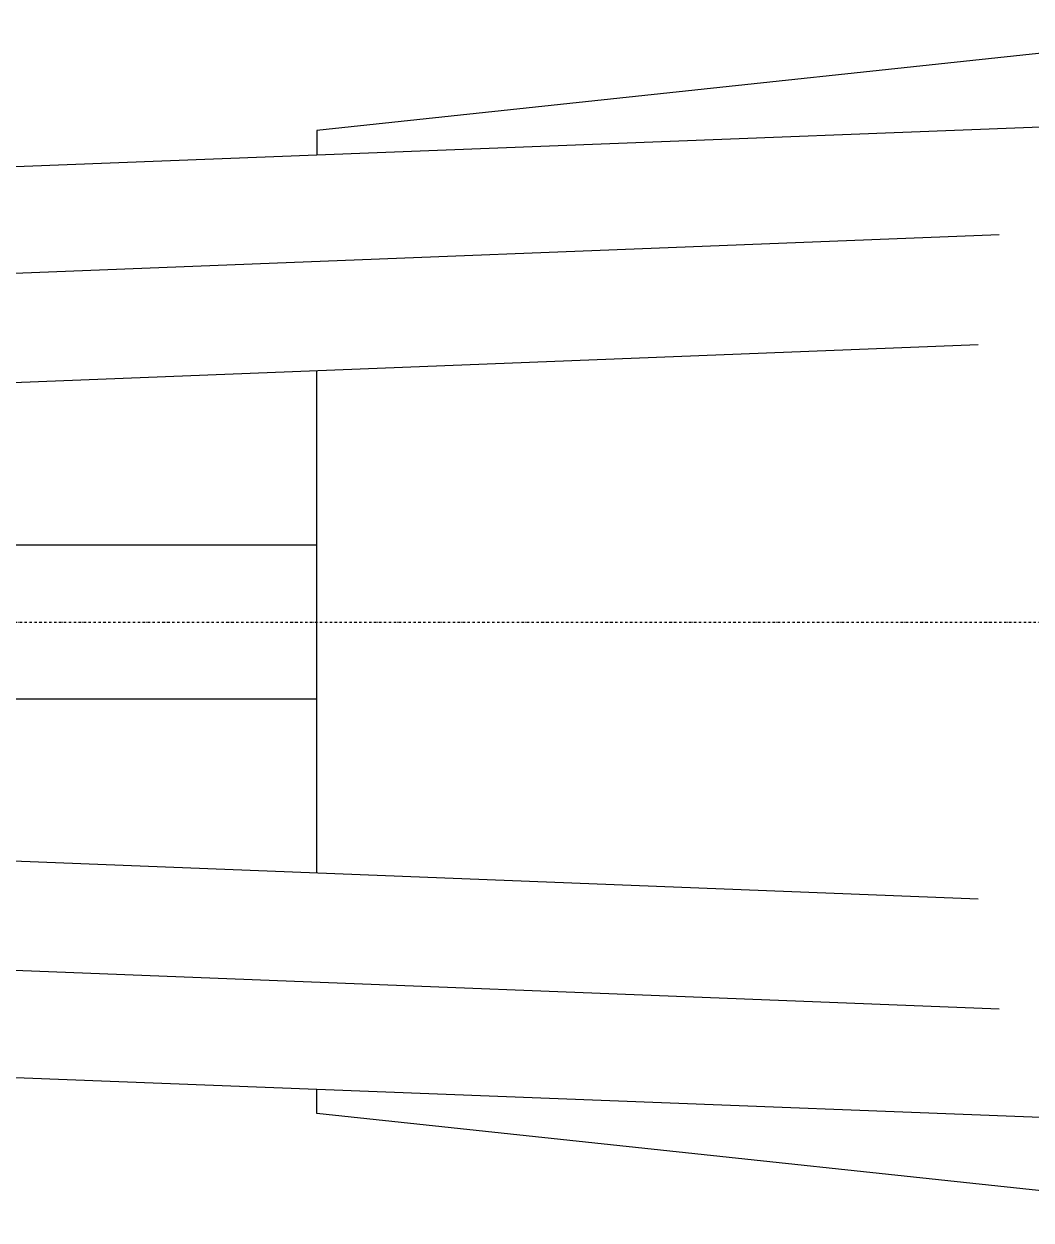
# Model space of a CAD drawing. Header units: millimetres. Extents: x 315178 to 535220, y 80241 to 421603.
# Drawn here: x 399286 to 401905, y 341073 to 344184 of the extents above; entities that cross this region are included whole.
import ezdxf

# ---------------------------------------------------------------- set-up
doc = ezdxf.new("R2010")
doc.units = ezdxf.units.MM
doc.linetypes.add('DASHDOT2', pattern=[12.7, 6.35, -3.175, 0, -3.175])
for name, color, linetype in [('AUX-013', 7, 'DASHDOT2'), ('DIB-035', 1, 'Continuous'), ('DIB-050', 111, 'Continuous')]:
    doc.layers.add(name, color=color, linetype=linetype)

msp = doc.modelspace()

# ---------------------------------------------------------------- linework, layer by layer
at = {"layer": 'AUX-013', "color": 7, "linetype": 'DASHDOT2'}
msp.add_line((389316, 342628.5), (422127.2, 342628.5), dxfattribs=at)
at = {"layer": 'DIB-035', "color": 1, "linetype": 'Continuous'}
for p, q in [((401822.2, 343635.8), (390979.2, 343208.5)), ((401822.2, 341621.2), (390979.2, 342048.5))]:
    msp.add_line(p, q, dxfattribs=at)
for points in [[(401767.2, 343349.5), (390979.2, 342924.3), (390979.2, 343492.7), (400047.2, 343843.4), (402647.2, 343943.9)], [(401767.2, 341907.6), (390979.2, 342332.7), (390979.2, 341764.3), (400047.2, 341413.6), (402647.2, 341313.1)]]:
    msp.add_lwpolyline(points, dxfattribs=at)
at = {"layer": 'DIB-050', "color": 111, "linetype": 'Continuous'}
for p, q in [((400047.2, 341975.4), (400047.2, 343281.7)), ((400047.2, 342828.5), (395461.5, 342828.5)), ((395461.5, 342428.5), (400047.2, 342428.5))]:
    msp.add_line(p, q, dxfattribs=at)
for points in [[(402647.2, 344184.1), (400047.2, 343906.5), (400047.2, 343843.4)], [(402647.2, 341073), (400047.2, 341350.5), (400047.2, 341413.6)]]:
    msp.add_lwpolyline(points, dxfattribs=at)

doc.saveas('drawing.dxf')
